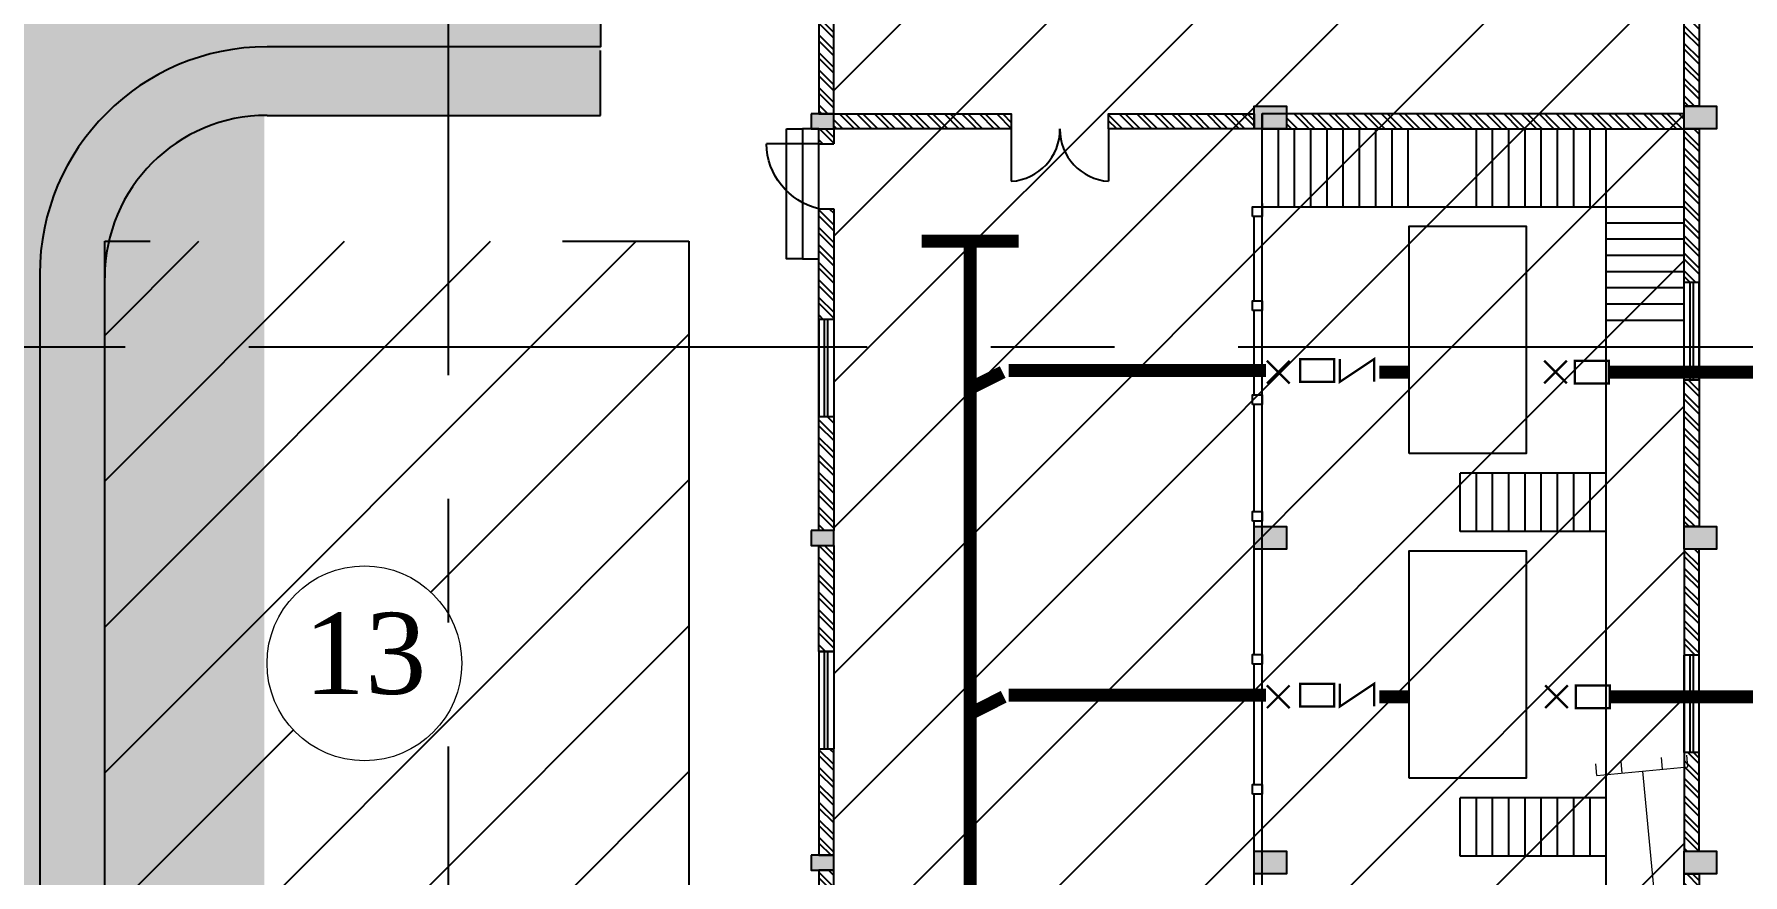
# Model space of a CAD drawing. Header units: metres. Extents: x 407434 to 407851, y 1441715 to 1442241.
# Drawn here: x 407624.12 to 407650.44, y 1441816.87 to 1441829.81 of the extents above; entities that cross this region are included whole.
import ezdxf

# ---------------------------------------------------------------- set-up
doc = ezdxf.new("R2010")
doc.units = ezdxf.units.M
for name, pattern in [('BORDER', [44.449999999999996, 12.7, -6.35, 12.7, -6.35, 0, -6.35]), ('CENTER', [50.800000000000004, 31.75, -6.35, 6.35, -6.35]), ('HIDDEN', [9.524999999999999, 6.35, -3.175])]:
    doc.linetypes.add(name, pattern=pattern)
for name, color, linetype in [('3MM', 3, 'Continuous'), ('BRICK WALL', 1, 'Continuous'), ('DIM', 8, 'Continuous'), ('DIM LAYER', 8, 'Continuous'), ('FENCE', 251, 'BORDER'), ('GD NAME', 6, 'CENTER'), ('grid', 8, 'CENTER'), ('HANDRAIL', 6, 'Continuous'), ('HATCH', 253, 'Continuous'), ('PIPE', 3, 'Continuous'), ('PROPOSED_ROAD', 11, 'Continuous'), ('RCC WALL', 7, 'Continuous'), ('TXT-2', 7, 'Continuous'), ('y_cor', 252, 'Continuous')]:
    doc.layers.add(name, color=color, linetype=linetype)
for name, color, linetype, lineweight in [('Elec', 1, 'ELEC', 18), ('Electric-Pole', 1, 'ELEC', 18), ('WALL', 7, 'Continuous', 20)]:
    doc.layers.add(name, color=color, linetype=linetype, lineweight=lineweight)
doc.styles.add('Bno', font='romantic.ttf', dxfattribs={"height": 2.5})
doc.styles.get("Standard").update_dxf_attribs({"font": 'simplex.shx'})
doc.linetypes.add('ELEC', pattern='A,6.349999999999998,-2.54,["E",Standard,S=3.799999999999998,R=0,X=0,Y=-1.9],-5.08,25.4', length=39.37)
doc.linetypes.add('FENCELINE2', pattern='A,0.25,-0.1,[132,ltypeshp.shx,S=0.1,R=0,X=-0.1,Y=0],-0.1,1', length=1.45)
pattern_1 = [(315, (-2.390022093488369, 0), (0.1347038418160373, 0.1347038418160373), []), (315, (-2.390022093488369, -0.0898025999777019), (0.1347038418160373, 0.1347038418160373), [])]
pattern_2 = [(0, (0, 0), (0.3175, 0.3175), [0.15875, -0.4762500000000001]), (90, (0.079375, -0.079375), (-0.3175, 0.3175), [0.15875, -0.4762500000000001])]

# ---------------------------------------------------------------- blocks, each defined once
blk = doc.blocks.new('PEP')
at = {"layer": 'Electric-Pole'}
for p, q in [((-0.7042795380693861, 2.817178851692004), (-0.7043480727006683, 2.998883813619613)), ((-0.3119818964623846, 2.817178850760683), (-0.3120504310936667, 2.998883812688291)), ((0.3119818971608765, 2.817178851226343), (0.3119133625295944, 2.998883814085273)), ((0.7042795385350475, 2.817178850295022), (0.7042110039037655, 2.998883812222629))]:
    blk.add_line(p, q, dxfattribs=at)
at = {"layer": 'Electric-Pole', "linetype": 'Continuous'}
for p, q in [((-0.7042795380693861, 2.817178851692004), (0.7042795385350475, 2.817178850295022)), ((0, 2.817178850993514), (0, 0))]:
    blk.add_line(p, q, dxfattribs=at)
blk = doc.blocks.new('C3-COLUMN 450X600 CONTINUOUS')
at = {"layer": 'HATCH'}
h = blk.add_hatch(color=256, dxfattribs=at)
h.dxf.hatch_style = 1
h.paths.add_polyline_path([(-175, -250), (175, -250), (175, 250), (-175, 250)])
at = {"layer": 'RCC WALL', "color": 2}
blk.add_lwpolyline([(-175, -250), (175, -250), (175, 250), (-175, 250)], close=True, dxfattribs=at)
blk = doc.blocks.new('A$C51046EFC')
at = {"color": 4}
for p, q in [((-750, -1.373700797557831e-08), (-750, -806.1674950306187)), ((750, -1.373700797557831e-08), (750, -806.1674950306187))]:
    blk.add_line(p, q, dxfattribs=at)
for centre, radius, start, end in [((-799.7905837188009, -7.889275209279731), 799.8294933722957, 273.5690557759474, 0.5651573325352497), ((799.7905837185681, -7.889275209279731), 799.8294933722824, 179.4348426674647, 266.4309442240526)]:
    blk.add_arc(centre, radius, start, end)
blk = doc.blocks.new('COLUMN 230x350')
at = {"layer": 'HATCH'}
h = blk.add_hatch(color=256, dxfattribs=at)
h.dxf.hatch_style = 1
h.paths.add_polyline_path([(-115.0000000143191, -174.9999999961001), (114.9999999856809, -174.9999999961001), (114.9999999856809, 175.0000000038999), (-115.0000000143191, 175.0000000038999)])
at = {"layer": 'RCC WALL', "color": 2}
blk.add_lwpolyline([(114.9999999856809, -174.9999999961001), (-115.0000000143191, -174.9999999961001), (-115.0000000143191, 175.0000000038999), (114.9999999856809, 175.0000000038999)], close=True, dxfattribs=at)
blk = doc.blocks.new('A$C1A934475')
at = {"const_width": 0.1}
for points in [[(0.5, 0.5), (-0.5, -0.5)], [(-0.5, 0.5), (0.5, -0.5)]]:
    blk.add_lwpolyline(points, dxfattribs=at)
blk = doc.blocks.new('A$C0ED2451D')
at = {"color": 4}
blk.add_line((0, 0), (0, 806.1674950168817), dxfattribs=at)
blk.add_arc((-20.4131896039471, -242.4560352496628), 1048.82219967917, 13.36595349806649, 88.88478383463223)
blk = doc.blocks.new('A$C7A43648C')
at = {"layer": 'HATCH'}
h = blk.add_hatch(dxfattribs=at)
h.set_pattern_fill('ANSI31', color=6, scale=0.5)
h.set_pattern_definition([(45, (-2.340022093500011, -65.92499999981374), (-1.122532015133644, 1.122532015133644), [])])
edge = h.paths.add_edge_path(flags=16)
edge.add_arc((-58.99341589421965, -26.06656024884433), 1.5, 0, 360)
edge = h.paths.add_edge_path(flags=16)
edge.add_arc((-65.71947653690586, -19.94832393527031), 0.03396722703473642, 0, 360)
edge = h.paths.add_edge_path(flags=16)
edge.add_arc((-65.01730667386437, -6.131292632082477), 1.500000000058208, 0, 360)
edge = h.paths.add_edge_path(flags=16)
edge.add_arc((-61.46403535967693, 13.35652499971911), 1.500000000058208, 0, 360)
edge = h.paths.add_edge_path(flags=16)
edge.add_arc((-59.23266915272688, -6.796627704752609), 1.500000000058208, 0, 360)
edge = h.paths.add_edge_path()
edge.add_arc((-64.7397927531274, -26.01802194374613), 1.500000000021629, 0, 360)
h.paths.add_polyline_path([(-68.20526700420305, -29.0979743716307), (-55.10526700428454, -29.0979743716307), (-55.10526700428454, 16.36201568879187), (-68.20526700420305, 16.36201568879187)])
h = blk.add_hatch(dxfattribs=at)
h.set_pattern_fill('ANSI32', color=252, scale=0.02, angle=-90.00000000000001, style=0)
h.set_pattern_definition(pattern_1)
h.paths.add_polyline_path([(-54.87526700441958, -26.78797437157482), (-55.10526700428454, -26.78797437157482), (-55.10526700428454, -28.97797437151894), (-54.87526700441958, -28.97797437151894)])
h.paths.add_polyline_path([(-54.87526700441958, -14.41745270672254), (-55.10526700440096, -14.41745270672254), (-55.10526700440096, -15.99245270667598), (-54.87526700441958, -15.99245270667598)])
h.paths.add_polyline_path([(-55.10526700440096, -12.91745270672254), (-54.87526700441958, -12.91745270672254), (-54.87526700441958, -11.34245270676911), (-55.10526700440096, -11.34245270676911)])
h.paths.add_polyline_path([(-54.87526700441958, -9.417452706722543), (-55.10526700440096, -9.417452706722543), (-55.10526700440096, -10.99245270667598), (-54.87526700441958, -10.99245270667598)])
h.paths.add_polyline_path([(-55.10526700440096, -7.917452706722543), (-54.87526700441958, -7.917452706722543), (-54.87526700441958, -6.342452706769109), (-55.10526700440096, -6.342452706769109)])
h.paths.add_polyline_path([(-54.87526700441958, -4.417452706722543), (-55.10526700440096, -4.417452706722543), (-55.10526700440096, -5.992452706675977), (-54.87526700441958, -5.992452706675977)])
h.paths.add_polyline_path([(-55.10526700440096, -2.917452706722543), (-54.87526700441958, -2.917452706722543), (-54.87526700441958, -1.342452706769109), (-55.10526700440096, -1.342452706769109)])
h.paths.add_polyline_path([(-55.10526700440096, -0.9924527066759765), (-54.87526700441958, -0.9924527066759765), (-54.87526700441958, 0.5278130955994129), (-55.10526700440096, 0.5278130955994129)])
h.paths.add_polyline_path([(-54.87526700441958, 3.657547293230891), (-55.10526700440096, 3.657547293230891), (-55.10526700440096, 2.027813095599413), (-54.87526700441958, 2.027813095599413)])
h.paths.add_polyline_path([(-54.87526700441958, 6.265047293389216), (-55.10526700440096, 6.265047293389216), (-55.10526700440096, 4.007547293324023), (-54.87526700441958, 4.007547293324023)])
h.paths.add_polyline_path([(-55.10526700440096, 7.765047293389216), (-54.87526700441958, 7.765047293389216), (-54.87526700441958, 10.1320156888105), (-55.10526700440096, 10.1320156888105)])
h.paths.add_polyline_path([(-54.87526700424496, 12.35240802937187), (-55.10526700428454, 12.35240802937187), (-55.10526700428454, 10.4820156886708), (-54.87526700424496, 10.4820156886708)])
h.paths.add_polyline_path([(-55.10526700428454, 13.85451568872668), (-54.87526700424496, 13.85451568872668), (-54.87526700424496, 15.1320156888105), (-55.10526700428454, 15.1320156888105)])
h.paths.add_polyline_path([(-55.10526700428454, -18.98494031070732), (-54.87526700436138, -18.98494031070732), (-54.87526700436138, -16.34245270676911), (-55.10526700428454, -16.34245270676911)])
h.paths.add_polyline_path([(-54.87526700436138, -20.48494031070732), (-55.10526700428454, -20.48494031070732), (-55.10526700428454, -25.28797437157482), (-54.87526700441958, -25.28797437157482)])
h = blk.add_hatch(dxfattribs=at)
h.set_pattern_fill('ANSI32', color=252, scale=0.02, angle=-90.00000000000001, style=0)
h.set_pattern_definition(pattern_1)
h.paths.add_polyline_path([(-68.20526700426126, 5.70335021847859), (-68.43526700424263, 5.70335021847859), (-68.43526700424263, 3.947547293268144), (-68.20526700426126, 3.947547293268144)])
h.paths.add_polyline_path([(-68.20526700426126, 8.902015688829124), (-68.43526700424263, 8.902015688829124), (-68.43526700424263, 7.20335021847859), (-68.20526700426126, 7.20335021847859)])
h.paths.add_polyline_path([(-68.20526700431947, 12.34991264436394), (-68.43526700418442, 12.34991264436394), (-68.43526700418442, 11.84069953556173), (-68.43526700418442, 10.36201568879187), (-68.20526700420305, 10.36201568879187)])
h.paths.add_polyline_path([(-65.4702670041006, 10.36201568879187), (-68.20526700420305, 10.36201568879187), (-68.20526700420305, 10.1320156888105), (-65.4702670041006, 10.1320156888105)])
h.paths.add_polyline_path([(-68.20526700420305, 10.1320156888105), (-68.43526700424263, 10.1320156888105), (-68.43526700424263, 9.902015688829124), (-68.20526700420305, 9.902015688829124)])
h.paths.add_polyline_path([(-61.73026700410992, 10.36201568879187), (-63.97026700410061, 10.36201568879187), (-63.97026700410061, 10.1320156888105), (-61.73026700410992, 10.1320156888105)])
h.paths.add_polyline_path([(-55.10526700428454, 10.36201568879187), (-61.23026700410992, 10.36201568879187), (-61.23026700410992, 10.1320156888105), (-55.10526700428454, 10.1320156888105)])
h = blk.add_hatch(dxfattribs=at)
h.set_pattern_fill('ANSI31', color=6, scale=0.5)
h.set_pattern_definition([(45, (0, 0), (-1.122532015133644, 1.122532015133644), [])])
edge = h.paths.add_edge_path(flags=16)
edge.add_arc((-75.43526700441726, 1.902015688829124), 1.50000000002164, 0, 360)
h.paths.add_polyline_path([(-79.43526700441726, -3.597984311170876), (-79.43526700441726, 8.402015688829124), (-70.43526700441726, 8.402015688829124), (-70.43526700441726, -3.597984311170876)])
h = blk.add_hatch(dxfattribs=at)
h.set_pattern_fill('ANSI32', color=252, scale=0.02, angle=-90.00000000000001, style=0)
h.set_pattern_definition([(315, (-2.890022093604784, 0), (0.1347038418160373, 0.1347038418160373), []), (315, (-2.890022093604784, -0.0898025999777019), (0.1347038418160373, 0.1347038418160373), [])])
h.paths.add_polyline_path([(-68.20526700420305, -11.282453188207), (-68.43526700418442, -11.282453188207), (-68.43526700371876, -12.16745318844914), (-68.20526700373739, -12.16745318844914)])
h.paths.add_polyline_path([(-68.20526700420305, -9.417452706722543), (-68.43526700424263, -9.417452706722543), (-68.43526700424263, -9.667452706722543), (-68.43526700418442, -11.05245270673186), (-68.20526700420305, -11.05245270673186)])
h.paths.add_polyline_path([(-68.20526700420305, -6.282452706713229), (-68.43526700418442, -6.282452706713229), (-68.43526700418442, -7.917452706722543), (-68.20526700420305, -7.917452706722543)])
h.paths.add_polyline_path([(-68.20526700420305, -4.417452706722543), (-68.43526700418442, -4.417452706722543), (-68.43526700418442, -6.052452706731856), (-68.20526700420305, -6.052452706731856)])
h.paths.add_polyline_path([(-68.20526700420305, -1.282452706713229), (-68.43526700418442, -1.282452706713229), (-68.43526700418442, -2.917452706722543), (-68.20526700420305, -2.917452706722543)])
h.paths.add_polyline_path([(-68.43526700418442, -1.053955509793013), (-68.20526700420305, -1.053955509793013), (-68.20526700420305, 0.5810444902162999), (-68.43526700418442, 0.5810444902162999)])
h.paths.add_polyline_path([(-68.20526700420305, 3.717546811793), (-68.43526700418442, 3.717546811793), (-68.43526700418442, 2.082546811783686), (-68.20526700420305, 2.082546811783686)])
at = {"layer": '3MM', "color": 5}
for p, q in [((-54.87526700424496, 7.765047293389216, 30.02983894109942), (-55.10526700428454, 7.765047293389216, 30.02983894109942)), ((-55.01526700425893, 7.765047293389216, 30.02983894109942), (-55.01526700425893, 6.265047293389216, 30.02983894109942)), ((-54.96526700427057, 7.765047293389216, 30.02983894109942), (-54.96526700427057, 6.265047293389216, 30.02983894109942)), ((-68.43526700424263, 7.20335021847859, 30.02983894109942), (-68.20526700420305, 7.20335021847859, 30.02983894109942)), ((-68.34526700421702, 5.70335021847859, 30.02983894109942), (-68.34526700421702, 7.20335021847859, 30.02983894109942)), ((-68.29526700422866, 5.70335021847859, 30.02983894109942), (-68.29526700422866, 7.20335021847859, 30.02983894109942)), ((-54.87526700424496, 6.265047293389216, 30.02983894109942), (-55.10526700428454, 6.265047293389216, 30.02983894109942)), ((-68.43526700424263, 5.70335021847859, 30.02983894109942), (-68.20526700420305, 5.70335021847859, 30.02983894109942)), ((-68.43526700424263, 2.082546811783686, 30.02983894109942), (-68.20526700420305, 2.082546811783686, 30.02983894109942)), ((-68.34526700421702, 0.5825468117836863, 30.02983894109942), (-68.34526700421702, 2.082546811783686, 30.02983894109942)), ((-68.29526700422866, 0.5825468117836863, 30.02983894109942), (-68.29526700422866, 2.082546811783686, 30.02983894109942)), ((-54.87526700424496, 2.027813095599413, 30.02983894109942), (-55.10526700428454, 2.027813095599413, 30.02983894109942)), ((-55.01526700425893, 2.027813095599413, 30.02983894109942), (-55.01526700425893, 0.5278130955994129, 30.02983894109942)), ((-54.96526700427057, 2.027813095599413, 30.02983894109942), (-54.96526700427057, 0.5278130955994129, 30.02983894109942)), ((-68.43526700424263, 0.5825468117836863, 30.02983894109942), (-68.20526700420305, 0.5825468117836863, 30.02983894109942)), ((-54.87526700424496, 0.5278130955994129, 30.02983894109942), (-55.10526700428454, 0.5278130955994129, 30.02983894109942))]:
    blk.add_line(p, q, dxfattribs=at)
at = {"layer": '3MM', "color": 5, "elevation": 30.02983894102666}
for points in [[(-55.10526700428454, 6.265047293389216), (-55.10526700428454, 7.765047293389216)], [(-54.87526700424496, 6.265047293389216), (-54.87526700424496, 7.765047293389216)], [(-68.43526700424263, 7.20335021847859), (-68.43526700424263, 5.70335021847859)], [(-68.20526700420305, 7.20335021847859), (-68.20526700420305, 5.70335021847859)], [(-68.43526700424263, 2.082546811783686), (-68.43526700424263, 0.5825468117836863)], [(-68.20526700420305, 2.082546811783686), (-68.20526700420305, 0.5825468117836863)], [(-55.10526700428454, 0.5278130955994129), (-55.10526700428454, 2.027813095599413)], [(-54.87526700424496, 0.5278130955994129), (-54.87526700424496, 2.027813095599413)]]:
    blk.add_lwpolyline(points, dxfattribs=at)
at = {"layer": 'BRICK WALL', "elevation": 30.02983894102666}
for points in [[(-54.87526700424496, 15.1320156888105), (-54.87526700424496, 10.4820156886708), (-55.10526700428454, 10.4820156886708), (-55.10526700428454, 15.1320156888105), (-54.87526700436138, 15.1320156888105)], [(-68.20526700420305, 10.36201568879187), (-68.20526700431947, 12.34991264436394), (-68.43526700430084, 12.34991264436394), (-68.43526700418442, 10.36201568879187), (-68.20526700420305, 10.36201568879187)], [(-68.20526700420305, 10.36201568879187), (-65.4702670041006, 10.36201568879187), (-65.4702670041006, 10.1320156888105), (-68.20526700420305, 10.1320156888105), (-68.20526700420305, 10.36201568879187)], [(-61.60526700410992, 10.1320156888105), (-55.10526700428454, 10.1320156888105), (-55.10526700428454, 10.36201568879187), (-61.60526700410992, 10.36201568879187), (-61.60526700410992, 10.1320156888105)], [(-61.60526700410992, 10.1320156888105), (-61.60526700410992, 10.36201568879187)], [(-68.43526700424263, 9.902015688829124), (-68.43526700424263, 10.1320156888105), (-68.20526700420305, 10.1320156888105), (-68.20526700420305, 9.902015688829124)], [(-68.43526700430084, 9.902015688829124), (-68.20526700420305, 9.902015688829124)], [(-68.43526700424263, 3.947547293268144), (-68.43526700424263, 8.902015688829124)], [(-68.43526700424263, 8.902015688829124), (-68.20526700420305, 8.902015688829124)], [(-68.20526700420305, 8.902015688829124), (-68.20526700426126, 3.947547293268144), (-68.43526700424263, 3.947547293268144)], [(-68.20526700420305, 2.082546811783686), (-68.43526700418442, 2.082546811783686), (-68.43526700418442, 3.717546811793), (-68.20526700420305, 3.717546811793), (-68.20526700420305, 2.082546811783686)], [(-68.20526700420305, 0.5810444902162999), (-68.43526700418442, 0.5810444902162999), (-68.43526700418442, -1.053955509793013), (-68.20526700420305, -1.053955509793013), (-68.20526700420305, 0.5810444902162999)], [(-68.20526700420305, -1.282452706713229), (-68.43526700418442, -1.282452706713229), (-68.43526700418442, -6.052452706731856), (-68.20526700420305, -6.052452706731856), (-68.20526700420305, -1.282452706713229)]]:
    blk.add_lwpolyline(points, dxfattribs=at)
for points in [[(-61.73026700410992, 10.36201568879187), (-61.73026700410992, 10.1320156888105), (-63.97026700410061, 10.1320156888105), (-63.97026700410061, 10.36201568879187)], [(-54.87526700441958, 4.007547293324023), (-55.10526700440096, 4.007547293324023), (-55.10526700440096, 10.1320156888105), (-54.87526700441958, 10.1320156888105)], [(-54.87526700441958, 3.657547293230891), (-55.10526700440096, 3.657547293230891), (-55.10526700440096, -0.9924527066759765), (-54.87526700441958, -0.9924527066759765)], [(-54.87526700441958, -5.992452706675977), (-55.10526700440096, -5.992452706675977), (-55.10526700440096, -1.342452706769109), (-54.87526700441958, -1.342452706769109)]]:
    blk.add_lwpolyline(points, close=True, dxfattribs=at)
at = {"layer": 'DIM', "color": 4, "elevation": 30.02983894102666}
for points in [[(-61.7552670041332, 8.782015688717365), (-61.7552670041332, 8.932015688857064), (-61.60526700410992, 8.932015688857064), (-61.60526700410992, 8.782015688717365)], [(-61.7552670041332, 7.334781490964815), (-61.7552670041332, 7.484781491104513), (-61.60526700410992, 7.484781491104513), (-61.60526700410992, 7.334781490964815)], [(-61.7552670041332, 5.887547293212265), (-61.7552670041332, 6.037547293351963), (-61.60526700410992, 6.037547293351963), (-61.60526700410992, 5.887547293212265)], [(-61.7552670041332, 4.090323992539197), (-61.7552670041332, 4.240323992446065), (-61.60526700410992, 4.240323992446065), (-61.60526700410992, 4.090323992539197)], [(-61.7552670041332, 1.887547293212265), (-61.7552670041332, 2.037547293351963), (-61.60526700410992, 2.037547293351963), (-61.60526700410992, 1.887547293212265)], [(-61.7552670041332, -0.1124527067877352), (-61.7552670041332, 0.03754729335196316), (-61.60526700410992, 0.03754729335196316), (-61.60526700410992, -0.1124527067877352)]]:
    blk.add_lwpolyline(points, close=True, dxfattribs=at)
at = {"layer": 'DIM LAYER'}
for p, q in [((-61.60526700410992, -22.80797437182628, 30.02983894109942), (-61.60526700410992, 10.1320156888105, 30.02983894109942)), ((-61.35526700410992, 8.932015688857064, 30.02983894109942), (-61.35526700410992, 10.1320156888105, 30.02983894109942)), ((-61.10526700410992, 8.932015688857064, 30.02983894109942), (-61.10526700410992, 10.1320156888105, 30.02983894109942)), ((-60.85526700410992, 8.932015688857064, 30.02983894109942), (-60.85526700410992, 10.1320156888105, 30.02983894109942)), ((-60.60526700410992, 8.932015688857064, 30.02983894109942), (-60.60526700410992, 10.1320156888105, 30.02983894109942)), ((-60.35526700410992, 8.932015688857064, 30.02983894109942), (-60.35526700410992, 10.1320156888105, 30.02983894109942)), ((-60.10526700410992, 8.932015688857064, 30.02983894109942), (-60.10526700410992, 10.1320156888105, 30.02983894109942)), ((-59.85526700410992, 8.932015688857064, 30.02983894109942), (-59.85526700410992, 10.1320156888105, 30.02983894109942)), ((-59.60526700410992, 8.932015688857064, 30.02983894109942), (-59.60526700410992, 10.1320156888105, 30.02983894109942)), ((-59.35526700410992, 8.932015688857064, 30.02983894109942), (-59.35526700410992, 10.1320156888105, 30.02983894109942)), ((-58.30526700429618, 8.932015688857064, 30.02983894109942), (-58.30526700429618, 10.1320156888105, 30.02983894109942)), ((-58.05526700429618, 8.932015688857064, 30.02983894109942), (-58.05526700429618, 10.1320156888105, 30.02983894109942)), ((-57.80526700429618, 8.932015688857064, 30.02983894109942), (-57.80526700429618, 10.1320156888105, 30.02983894109942)), ((-57.55526700429618, 8.932015688857064, 30.02983894109942), (-57.55526700429618, 10.1320156888105, 30.02983894109942)), ((-57.30526700429618, 8.932015688857064, 30.02983894109942), (-57.30526700429618, 10.1320156888105, 30.02983894109942)), ((-57.05526700429618, 8.932015688857064, 30.02983894109942), (-57.05526700429618, 10.1320156888105, 30.02983894109942)), ((-56.80526700429618, 8.932015688857064, 30.02983894109942), (-56.80526700429618, 10.1320156888105, 30.02983894109942)), ((-56.55526700429618, 8.932015688857064, 30.02983894109942), (-56.55526700429618, 10.1320156888105, 30.02983894109942)), ((-56.30526700429618, 8.932015688857064, 30.02983894109942), (-56.30526700429618, 10.1320156888105, 30.02983894109942)), ((-56.30526700429618, -21.66797437169589, 30.02983894109942), (-56.30526700429618, 8.932015688857064, 30.02983894109942))]:
    blk.add_line(p, q, dxfattribs=at)
at = {"layer": 'DIM LAYER', "elevation": 30.02983894102666}
for points in [[(-61.73026700410992, 7.484781491104513), (-61.73026700410992, 8.782015688717365)], [(-61.60526700410992, 8.932015688857064), (-55.10526700410992, 8.932015688857064)], [(-55.10526700440096, 8.682015688857064), (-56.30526700429618, 8.682015688857064)], [(-55.10526700440096, 8.432015688857064), (-56.30526700429618, 8.432015688857064)], [(-55.10526700440096, 8.182015688857064), (-56.30526700429618, 8.182015688857064)], [(-55.10526700440096, 7.932015688857064), (-56.30526700429618, 7.932015688857064)], [(-55.10526700440096, 7.682015688857064), (-56.30526700429618, 7.682015688857064)], [(-55.10526700440096, 7.432015688857064), (-56.30526700429618, 7.432015688857064)], [(-61.73026700410992, 6.037547293351963), (-61.73026700410992, 7.334781490964815)], [(-55.10526700440096, 7.182015688857064), (-56.30526700429618, 7.182015688857064)], [(-61.73026700410992, 4.240323992446065), (-61.73026700410992, 5.887547293212265)], [(-58.55526700429618, 3.932025619316846), (-58.55526700429618, 4.832025619223714)], [(-58.30526700429618, 3.932025619316846), (-58.30526700429618, 4.832025619223714)], [(-58.05526700429618, 3.932025619316846), (-58.05526700429618, 4.832025619223714)], [(-57.80526700429618, 3.932025619316846), (-57.80526700429618, 4.832025619223714)], [(-57.55526700429618, 3.932025619316846), (-57.55526700429618, 4.832025619223714)], [(-57.30526700429618, 3.932025619316846), (-57.30526700429618, 4.832025619223714)], [(-57.05526700429618, 3.932025619316846), (-57.05526700429618, 4.832025619223714)], [(-56.80526700429618, 3.932025619316846), (-56.80526700429618, 4.832025619223714)], [(-56.55526700429618, 3.932025619316846), (-56.55526700429618, 4.832025619223714)], [(-61.73026700410992, 2.037547293351963), (-61.73026700410992, 4.090323992539197)], [(-56.30526700429618, 3.932025619316846), (-58.55526700429618, 3.932025619316846)], [(-61.73026700410992, 0.03754729335196316), (-61.73026700410992, 1.887547293212265)], [(-61.73026700410992, -1.962452706648037), (-61.73026700410992, -0.1124527067877352)], [(-56.30526700429618, -0.1679743747226894), (-58.55526700429618, -0.1679743747226894)], [(-58.55526700429618, -1.067974374629557), (-58.55526700429618, -0.1679743747226894)], [(-58.30526700429618, -1.067974374629557), (-58.30526700429618, -0.1679743747226894)], [(-58.05526700429618, -1.067974374629557), (-58.05526700429618, -0.1679743747226894)], [(-57.80526700429618, -1.067974374629557), (-57.80526700429618, -0.1679743747226894)], [(-57.55526700429618, -1.067974374629557), (-57.55526700429618, -0.1679743747226894)], [(-57.30526700429618, -1.067974374629557), (-57.30526700429618, -0.1679743747226894)], [(-57.05526700429618, -1.067974374629557), (-57.05526700429618, -0.1679743747226894)], [(-56.80526700429618, -1.067974374629557), (-56.80526700429618, -0.1679743747226894)], [(-56.55526700429618, -1.067974374629557), (-56.55526700429618, -0.1679743747226894)], [(-56.30526700429618, -1.067974374629557), (-58.55526700429618, -1.067974374629557)]]:
    blk.add_lwpolyline(points, dxfattribs=at)
for points in [[(-59.33860264008399, 5.132015688810498), (-59.33860264008399, 8.632015688810498), (-57.53860264003742, 8.632015688810498), (-57.53860264003742, 5.132015688810498)], [(-59.33860264008399, 0.1320256162434816), (-59.33860264008399, 3.632025616243482), (-57.53860264003742, 3.632025616243482), (-57.53860264003742, 0.1320256162434816)]]:
    blk.add_lwpolyline(points, close=True, dxfattribs=at)
at = {"layer": 'FENCE', "elevation": 30.02983894102666, "flags": 128}
blk.add_lwpolyline([(-79.43526700441726, -3.597984311170876), (-79.43526700441726, 8.402015688829124), (-70.43526700441726, 8.402015688829124), (-70.43526700441726, -3.597984311170876)], close=True, dxfattribs=at)
at = {"layer": 'HANDRAIL', "linetype": 'FENCELINE2', "ltscale": 15, "elevation": 30.02983894102666}
blk.add_lwpolyline([(-61.60526700410992, 8.9820156886708), (-61.60526700410992, 8.932015688857064)], dxfattribs=at)
at = {"layer": 'HATCH', "color": 252, "elevation": 30.02983894102666}
for points in [[(-68.93526700424263, 10.1320156888105), (-68.68526700424263, 10.1320156888105), (-68.68526700424263, 8.132015688810498), (-68.93526700424263, 8.132015688810498)], [(-68.43526700424263, 10.1320156888105), (-68.68526700424263, 10.1320156888105), (-68.68526700424263, 8.132015688810498), (-68.43526700424263, 8.132015688810498)]]:
    blk.add_lwpolyline(points, close=True, dxfattribs=at)
at = {"layer": 'PIPE', "color": 8, "linetype": 'HIDDEN', "ltscale": 0.25, "const_width": 0.2, "flags": 128}
for points, elevation in [([(-65.3538634845172, 8.405274425866082), (-66.85127168096369, 8.405274425866082)], 26.26520489137163), ([(-66.10256758274045, 8.405274425866082), (-66.10256758274045, -32.03720103949308)], 26.26520489137163), ([(-65.60256758274045, 6.386990896891803), (-66.10256758274045, 6.136990896891803)], 26.26520489137163), ([(-61.54731590801384, 6.410333276726305), (-65.50995387358125, 6.410333276726305)], 60.05967788212609), ([(-59.33860264008399, 6.386990896891803), (-59.80260178109165, 6.386990896891803)], 30.02983894102666), ([(-56.26524491060991, 6.386990896891803), (-47.03524491091957, 6.386990896891803)], 30.02983894102666), ([(-65.5873525881907, 1.386990896891803), (-66.10256758279866, 1.125522644259036)], 26.26520489137163), ([(-61.54731590801384, 1.41034320415929), (-65.50995387358125, 1.41034320415929)], 60.05967788212609), ([(-59.33860264008399, 1.387000824324787), (-59.80260178109165, 1.387000824324787)], 30.02983894102666), ([(-56.25002991606016, 1.386990896891803), (-47.02002991636982, 1.386990896891803)], 30.02983894102666)]:
    blk.add_lwpolyline(points, dxfattribs=dict(at, elevation=elevation))
at = {"layer": 'RCC WALL', "elevation": 30.02983894102666}
blk.add_lwpolyline([(-56.30526700429618, 4.832025619223714), (-58.55526700429618, 4.832025619223714)], dxfattribs=at)
at = {"layer": 'WALL'}
blk.add_circle((-75.43526700441726, 1.902015688829124, 30.02983894102666), 1.50000000002164, dxfattribs=at)
at = {"layer": 'y_cor', "const_width": 0.035, "elevation": 30.02983894102666, "flags": 128}
for points in [[(-61.01970800175332, 6.236990896752104), (-60.49470800173003, 6.236990896752104), (-60.49470800173003, 6.586990896845236), (-61.01970800175332, 6.586990896845236)], [(-56.79024491063319, 6.211990896845236), (-56.26524491060991, 6.211990896845236), (-56.26524491060991, 6.561990896938369), (-56.79024491063319, 6.561990896938369)], [(-61.01970800175332, 1.237000824185088), (-60.49470800173003, 1.237000824185088), (-60.49470800173003, 1.587000824278221), (-61.01970800175332, 1.587000824278221)], [(-56.77502991608344, 1.211990896845236), (-56.25002991606016, 1.211990896845236), (-56.25002991606016, 1.561990896938369), (-56.77502991608344, 1.561990896938369)]]:
    blk.add_lwpolyline(points, close=True, dxfattribs=at)
for points in [[(-59.88205495767761, 6.236990896752104), (-59.88205495767761, 6.586990896845236), (-60.40705495770089, 6.236990896752104), (-60.40705495770089, 6.586990896845236)], [(-59.88205495767761, 1.237000824185088), (-59.88205495767761, 1.587000824278221), (-60.40705495770089, 1.237000824185088), (-60.40705495770089, 1.587000824278221)]]:
    blk.add_lwpolyline(points, dxfattribs=at)
at = {"xscale": 0.001, "yscale": 0.001, "zscale": 0.001}
blk.add_blockref('A$C51046EFC', (-64.7202670041006, 10.1320156888105, 30.02983894109942), dxfattribs=at)
at = {"xscale": -0.001000000000000011, "yscale": 0.001000000000000011, "zscale": 0.001, "rotation": 90}
blk.add_blockref('A$C0ED2451D', (-68.43526700430084, 9.902015688829124, 30.02983894102666), dxfattribs=at)
at = {"layer": 'DIM', "xscale": -0.001, "yscale": 0.001, "zscale": 0.001, "rotation": 270}
for p in [(-61.48026700410992, 10.30701568885706, 30.02983894102666), (-54.85526700428454, 10.30701568885706, 30.02983894109942), (-61.48026700410992, 3.832547293277457, 30.02983894102666), (-54.85526700451737, 3.832547293277457, 30.02983894109942), (-61.47973154153442, -1.167452706722543, 30.02983894102666), (-54.85526700451737, -1.167452706722543, 30.02983894109942)]:
    blk.add_blockref('C3-COLUMN 450X600 CONTINUOUS', p, dxfattribs=at)
at = {"layer": 'GD NAME', "xscale": -0.001, "yscale": 0.001, "zscale": 0.001, "rotation": 270}
for p in [(-68.38026700424962, 10.24701568880118, 30.02983894109942), (-68.38026700424962, 3.832547293277457, 30.02983894109942), (-68.38026700424962, -1.167452706722543, 30.02983894109942)]:
    blk.add_blockref('COLUMN 230x350', p, dxfattribs=at)
at = {"layer": 'y_cor', "xscale": -0.35, "yscale": 0.35, "zscale": 0.35, "rotation": 180}
for p in [(-61.35715680534486, 6.386990896891803, 30.02983894109942), (-57.08643197780475, 6.386990896891803, 30.02983894109942), (-61.35715680534486, 1.387000824324787, 30.02983894109942), (-57.071216983255, 1.386990896891803, 30.02983894109942)]:
    blk.add_blockref('A$C1A934475', p, dxfattribs=at)
at = {"layer": 'TXT-2', "style": 'Bno'}
blk.add_text('13', height=1.250000000018033, dxfattribs=at).set_placement((-76.36861859064084, 1.431429822463542, 30.02983894102666))

msp = doc.modelspace()

# ---------------------------------------------------------------- hatches: boundary and pattern name
at = {"layer": 'HATCH'}
h = msp.add_hatch(dxfattribs=at)
h.set_pattern_fill('CROSS', color=256, scale=0.05)
h.set_pattern_definition(pattern_2)
h.paths.add_polyline_path([(407620.2019341719, 1441777.81747117), (407620.2019341719, 1441844.301389379, -0.4142135623730951), (407627.7019341719, 1441851.801389379), (407675.4887062652, 1441851.801389379), (407675.4887062652, 1441852.801389379), (407627.7019341719, 1441852.801389379, 0.4142135623730951), (407619.2019341719, 1441844.301389379), (407619.2019341719, 1441777.81747117, -0.4142135623700899), (407616.701934172, 1441775.31747117), (407525.9462647068, 1441775.317471169), (407525.9462647068, 1441774.317471169), (407616.701934172, 1441774.31747117, 0.4142135623700902)])
h = msp.add_hatch(color=256, dxfattribs=at)
h.dxf.hatch_style = 1
edge = h.paths.add_edge_path()
edge.add_line((407647.8744223415, 1441777.873254128), (407647.8744223415, 1441782.69970707))
edge.add_line((407647.8744223415, 1441782.69970707), (407643.8744223415, 1441782.69970707))
edge.add_line((407643.8744223415, 1441782.69970707), (407643.8744223415, 1441777.873254128))
edge.add_arc((407640.3744223415, 1441777.873254128), 3.5, -90, 0, ccw=False)
edge.add_line((407640.3744223415, 1441774.373254128), (407627.7019223421, 1441774.373254128))
edge.add_arc((407627.7019223421, 1441777.873254128), 3.5, 180, 270, ccw=False)
edge.add_line((407624.2019223421, 1441777.873254128), (407624.2019223421, 1441799.110228253))
edge.add_arc((407627.7019223421, 1441799.110228253), 3.5, 90, 180, ccw=False)
edge.add_line((407627.7019223421, 1441802.610228253), (407632.8386944356, 1441802.610228253))
edge.add_line((407632.8386944356, 1441802.610228253), (407632.8386944356, 1441806.610228253))
edge.add_line((407632.8386944356, 1441806.610228253), (407627.7019223421, 1441806.610228253))
edge.add_arc((407627.7019223421, 1441810.110228253), 3.5, 180, 270, ccw=False)
edge.add_line((407624.2019223421, 1441810.110228253), (407624.2019223421, 1441826.118380977))
edge.add_arc((407627.7019223421, 1441826.118380977), 3.5, 90, 180, ccw=False)
edge.add_line((407627.7019223421, 1441829.618380977), (407632.8386944356, 1441829.618380977))
edge.add_line((407632.8386944356, 1441829.618380977), (407632.8386944356, 1441833.618380977))
edge.add_line((407632.8386944356, 1441833.618380977), (407627.7019223421, 1441833.618380977))
edge.add_arc((407627.7019223421, 1441837.118380977), 3.5, 180, 270, ccw=False)
edge.add_line((407624.2019223421, 1441837.118380977), (407624.2019223421, 1441844.357172338))
edge.add_arc((407627.7019223421, 1441844.357172338), 3.5, 90, 180, ccw=False)
edge.add_line((407627.7019223421, 1441847.857172338), (407663.6119444354, 1441847.857172338))
edge.add_arc((407663.6119444354, 1441844.357172338), 3.5, 0, 90, ccw=False)
edge.add_line((407667.1119444354, 1441844.357172338), (407667.1119444354, 1441832.627172338))
edge.add_line((407667.1119444354, 1441832.627172338), (407671.1119444354, 1441832.627172338))
edge.add_line((407671.1119444354, 1441832.627172338), (407671.1119444354, 1441844.357172338))
edge.add_arc((407674.6119444355, 1441844.357172338), 3.500000000058208, 75.49289842886168, 180, ccw=False)
edge.add_line((407675.4886944353, 1441847.745580436), (407675.4886944353, 1441851.857172338))
edge.add_line((407675.4886944353, 1441851.857172338), (407627.7019223421, 1441851.857172338))
edge.add_arc((407627.7019223421, 1441844.357172338), 7.5, 90, 180)
edge.add_line((407620.2019223421, 1441844.357172338), (407620.2019223421, 1441777.873254129))
edge.add_arc((407616.7019223421, 1441777.873254129), 3.499999999941792, -90, 0, ccw=False)
edge.add_line((407616.7019223421, 1441774.373254129), (407525.946252877, 1441774.373254128))
edge.add_line((407525.946252877, 1441774.373254128), (407525.6918089061, 1441770.373254129))
edge.add_line((407525.6918089061, 1441770.373254129), (407720.5896168055, 1441770.373254129))
edge.add_line((407720.5896168055, 1441770.373254129), (407720.5896168055, 1441774.37361129))
edge.add_line((407720.5896168055, 1441774.37361129), (407713.4519444354, 1441774.37361129))
edge.add_arc((407713.4519444353, 1441777.873611289), 3.499999999534339, 180, 270.0000000009528, ccw=False)
edge.add_line((407709.9519444358, 1441777.873611289), (407709.9519444358, 1441778.135188756))
edge.add_line((407709.9519444358, 1441778.135188756), (407709.9519444357, 1441843.255530239))
edge.add_line((407709.9519444357, 1441843.255530239), (407705.9519444352, 1441843.255530239))
edge.add_line((407705.9519444352, 1441843.255530239), (407705.9519444353, 1441777.873254128))
edge.add_arc((407702.4519444353, 1441777.873254128), 3.5, -90, 0, ccw=False)
edge.add_line((407702.4519444353, 1441774.373254128), (407651.3744223415, 1441774.373254128))
edge.add_arc((407651.3744223415, 1441777.873254128), 3.5, 180, 270, ccw=False)
h = msp.add_hatch(color=253, dxfattribs=at)
h.dxf.hatch_style = 1
edge = h.paths.add_edge_path()
edge.add_arc((407627.7019341716, 1441844.301389379), 7.5, 90, 180)
edge.add_line((407620.2019341716, 1441844.301389379), (407620.2019341716, 1441777.81747117))
edge.add_arc((407616.7019341717, 1441777.81747117), 3.499999999941792, -89.99999999904719, 0, ccw=False)
edge.add_line((407616.7019341717, 1441774.31747117), (407525.9462647066, 1441774.317471169))
edge.add_line((407525.9462647066, 1441774.317471169), (407525.6918207356, 1441770.31747117))
edge.add_line((407525.6918207356, 1441770.31747117), (407702.4519562653, 1441770.31747117))
edge.add_arc((407702.4519562653, 1441777.81747117), 7.5, 270, 360)
edge.add_line((407709.9519562653, 1441777.81747117), (407709.9519562653, 1441843.19974728))
edge.add_line((407709.9519562653, 1441843.19974728), (407705.9519562648, 1441843.19974728))
edge.add_line((407705.9519562648, 1441843.19974728), (407705.9519562648, 1441777.81747117))
edge.add_arc((407702.4519562648, 1441777.81747117), 3.5, -90, 0, ccw=False)
edge.add_line((407702.4519562648, 1441774.31747117), (407653.2644562648, 1441774.31747117))
edge.add_arc((407653.2644562648, 1441777.31747117), 3, 180, 270, ccw=False)
edge.add_line((407650.2644562648, 1441777.31747117), (407650.2644562648, 1441782.643924111))
edge.add_line((407650.2644562648, 1441782.643924111), (407646.2644562648, 1441782.643924111))
edge.add_line((407646.2644562648, 1441782.643924111), (407646.2644562648, 1441777.31747117))
edge.add_arc((407643.2644562648, 1441777.31747117), 3, -90, 0, ccw=False)
edge.add_line((407643.2644562648, 1441774.31747117), (407627.7019341715, 1441774.31747117))
edge.add_arc((407627.7019341713, 1441777.81747117), 3.5, 259.98556258642793, 270.00000000381146, ccw=False)
edge.add_arc((407627.7019341715, 1441777.817471169), 3.499999999806474, 179.9999999961885, 259.9855625820117, ccw=False)
edge.add_line((407624.2019341716, 1441777.81747117), (407624.2019341716, 1441799.054445294))
edge.add_arc((407627.7019341716, 1441799.054445294), 3.5, 90, 180, ccw=False)
edge.add_line((407627.7019341716, 1441802.554445294), (407632.8387062651, 1441802.554445294))
edge.add_line((407632.8387062651, 1441802.554445294), (407632.8387062651, 1441806.554445294))
edge.add_line((407632.8387062651, 1441806.554445294), (407627.7019341716, 1441806.554445294))
edge.add_arc((407627.7019341716, 1441810.054445294), 3.5, 180, 270, ccw=False)
edge.add_line((407624.2019341716, 1441810.054445294), (407624.2019341716, 1441826.062598018))
edge.add_arc((407627.7019341715, 1441826.062598018), 3.499999999941792, 115.27897233343529, 180, ccw=False)
edge.add_arc((407627.7019341715, 1441826.062598018), 3.499999999999395, 89.99999999714129, 115.27897233257369, ccw=False)
edge.add_line((407627.7019341717, 1441829.562598018), (407632.8387062651, 1441829.562598018))
edge.add_line((407632.8387062651, 1441829.562598018), (407632.8387062651, 1441833.562598018))
edge.add_line((407632.8387062651, 1441833.562598018), (407627.7019341715, 1441833.562598018))
edge.add_arc((407627.7019341715, 1441837.062598018), 3.5, 241.8181722682478, 270, ccw=False)
edge.add_arc((407627.7019341716, 1441837.062598018), 3.500000000016395, 180, 241.81817226740782, ccw=False)
edge.add_line((407624.2019341716, 1441837.062598018), (407624.2019341716, 1441844.301389379))
edge.add_arc((407627.7019341716, 1441844.301389379), 3.5, 90, 180, ccw=False)
edge.add_line((407627.7019341716, 1441847.801389379), (407663.6119562649, 1441847.801389379))
edge.add_arc((407663.6119562649, 1441844.301389379), 3.5, 0, 90, ccw=False)
edge.add_line((407667.1119562649, 1441844.301389379), (407667.1119562649, 1441832.571389379))
edge.add_line((407667.1119562649, 1441832.571389379), (407671.1119562649, 1441832.571389379))
edge.add_line((407671.1119562649, 1441832.571389379), (407671.1119562649, 1441844.301389379))
edge.add_arc((407674.6119562649, 1441844.301389379), 3.5, 90, 180, ccw=False)
edge.add_line((407674.6119562649, 1441847.801389379), (407675.4887062649, 1441847.801389379))
edge.add_line((407675.4887062649, 1441847.801389379), (407675.4887062649, 1441851.801389379))
edge.add_line((407675.4887062649, 1441851.801389379), (407627.6216316062, 1441851.801389379))
h = msp.add_hatch(dxfattribs=at)
h.set_pattern_fill('CROSS', color=256, scale=0.05)
h.set_pattern_definition(pattern_2)
h.paths.add_polyline_path([(407625.2019341719, 1441799.054445294, -0.4142135623730951), (407627.7019341719, 1441801.554445294), (407632.8387062654, 1441801.554445294), (407632.8387062654, 1441802.554445294), (407627.7019341719, 1441802.554445294, 0.4142135623730951), (407624.2019341719, 1441799.054445294), (407624.2019341719, 1441777.81747117, 0.4142135623730951), (407627.7019341719, 1441774.31747117), (407640.3744341713, 1441774.31747117, 0.4142135623730951), (407643.8744341713, 1441777.81747117), (407643.8744341713, 1441782.643924111), (407642.8744341713, 1441782.643924111), (407642.8744341713, 1441777.81747117, -0.4142135623730951), (407640.3744341713, 1441775.31747117), (407627.7019341719, 1441775.31747117, -0.4142135623730951), (407625.2019341719, 1441777.81747117)])
h.paths.add_polyline_path([(407625.2019341719, 1441826.062598018, -0.4142135623730951), (407627.7019341719, 1441828.562598018), (407632.8387062654, 1441828.562598018), (407632.8387062654, 1441829.562598018), (407627.7019341719, 1441829.562598018, 0.4142135623730951), (407624.2019341719, 1441826.062598018), (407624.2019341719, 1441810.054445294, 0.4142135623730951), (407627.7019341719, 1441806.554445294), (407632.8387062654, 1441806.554445294), (407632.8387062654, 1441807.554445294), (407627.7019341719, 1441807.554445294, -0.4142135623730951), (407625.2019341719, 1441810.054445294)])
h.paths.add_polyline_path([(407625.2019341719, 1441844.301389379, -0.4142135623730951), (407627.7019341719, 1441846.801389379), (407663.6119562652, 1441846.801389379, -0.4142135623730951), (407666.1119562652, 1441844.301389379), (407666.1119562652, 1441832.571389379), (407667.1119562652, 1441832.571389379), (407667.1119562652, 1441844.301389379, 0.4142135623730951), (407663.6119562652, 1441847.801389379), (407627.7019341719, 1441847.801389379, 0.4142135623730951), (407624.2019341719, 1441844.301389379), (407624.2019341719, 1441837.062598018, 0.4142135623730951), (407627.7019341719, 1441833.562598018), (407632.8387062654, 1441833.562598018), (407632.8387062654, 1441834.562598018), (407627.7019341719, 1441834.562598018, -0.4142135623730951), (407625.2019341719, 1441837.062598018)])
h.paths.add_polyline_path([(407675.4887062652, 1441847.689797477, 0.4904745516518766), (407671.1119562652, 1441844.301389379), (407671.1119562652, 1441832.571389379), (407672.1119562652, 1441832.571389379), (407672.1119562652, 1441844.301389379, -0.5235105980176201), (407675.4887062651, 1441846.642609027)])
h = msp.add_hatch(color=253, dxfattribs=at)
h.dxf.hatch_style = 1
edge = h.paths.add_edge_path()
edge.add_line((407623.6619562649, 1441844.479747281), (407623.6619562649, 1441802.81747117))
edge.add_arc((407620.1619562648, 1441802.81747117), 3.500000000116415, -78.06784334806008, 0, ccw=False)
edge.add_line((407620.8855929224, 1441799.393095316), (407620.8855929224, 1441795.241847023))
edge.add_arc((407620.1619562648, 1441791.81747117), 3.49999999997615, 0, 78.06784334806008, ccw=False)
edge.add_line((407623.6619562649, 1441791.81747117), (407623.661956265, 1441777.81747117))
edge.add_arc((407620.161956265, 1441777.81747117), 3.5, 269.99999999809427, 359.99999999618854, ccw=False)
edge.add_line((407620.1619562649, 1441774.31747117), (407525.9462647066, 1441774.317471169))
edge.add_line((407525.9462647066, 1441774.317471169), (407525.6918207356, 1441770.31747117))
edge.add_line((407525.6918207356, 1441770.31747117), (407702.4519562653, 1441770.31747117))
edge.add_arc((407702.4519562653, 1441777.81747117), 7.5, 270, 360)
edge.add_line((407709.9519562653, 1441777.81747117), (407709.9519562653, 1441843.19974728))
edge.add_line((407709.9519562653, 1441843.19974728), (407705.9519562648, 1441843.19974728))
edge.add_line((407705.9519562648, 1441843.19974728), (407705.9519562648, 1441777.81747117))
edge.add_arc((407702.4519562648, 1441777.81747117), 3.5, -90, 0, ccw=False)
edge.add_line((407702.4519562648, 1441774.31747117), (407631.1619562649, 1441774.31747117))
edge.add_arc((407631.1619562649, 1441777.81747117), 3.5, 180, 270, ccw=False)
edge.add_line((407627.6619562649, 1441777.81747117), (407627.661956265, 1441844.67974728))
h = msp.add_hatch(color=256, dxfattribs=at)
h.dxf.hatch_style = 1
edge = h.paths.add_edge_path()
edge.add_line((407623.6619562649, 1441844.479747281), (407623.6619562649, 1441802.81747117))
edge.add_arc((407620.1619562648, 1441802.81747117), 3.500000000116415, -78.06784334806008, 0, ccw=False)
edge.add_line((407620.8855929224, 1441799.393095316), (407620.8855929224, 1441795.241847023))
edge.add_arc((407620.1619562648, 1441791.81747117), 3.49999999997615, 0, 78.06784334806008, ccw=False)
edge.add_line((407623.6619562649, 1441791.81747117), (407623.661956265, 1441777.81747117))
edge.add_arc((407620.161956265, 1441777.81747117), 3.5, 269.99999999809427, 359.99999999618854, ccw=False)
edge.add_line((407620.1619562649, 1441774.31747117), (407525.9462647066, 1441774.317471169))
edge.add_line((407525.9462647066, 1441774.317471169), (407525.6918207356, 1441770.31747117))
edge.add_line((407525.6918207356, 1441770.31747117), (407702.4519562653, 1441770.31747117))
edge.add_arc((407702.4519562653, 1441777.81747117), 7.5, 270, 360)
edge.add_line((407709.9519562653, 1441777.81747117), (407709.9519562653, 1441843.19974728))
edge.add_line((407709.9519562653, 1441843.19974728), (407705.9519562648, 1441843.19974728))
edge.add_line((407705.9519562648, 1441843.19974728), (407705.9519562648, 1441777.81747117))
edge.add_arc((407702.4519562648, 1441777.81747117), 3.5, -90, 0, ccw=False)
edge.add_line((407702.4519562648, 1441774.31747117), (407631.1619562649, 1441774.31747117))
edge.add_arc((407631.1619562649, 1441777.81747117), 3.5, 180, 270, ccw=False)
edge.add_line((407627.6619562649, 1441777.81747117), (407627.661956265, 1441844.67974728))
h = msp.add_hatch(color=253, dxfattribs=at)
h.dxf.hatch_style = 1
edge = h.paths.add_edge_path()
edge.add_line((407619.0919873449, 1441774.31747117), (407525.9462647066, 1441774.317471169))
edge.add_line((407525.9462647066, 1441774.317471169), (407525.6918207356, 1441770.31747117))
edge.add_line((407525.6918207356, 1441770.31747117), (407702.4519562653, 1441770.31747117))
edge.add_arc((407702.4519562653, 1441777.81747117), 7.5, 270, 360)
edge.add_line((407709.9519562653, 1441777.81747117), (407709.9519562653, 1441843.19974728))
edge.add_line((407709.9519562653, 1441843.19974728), (407705.9519562648, 1441843.19974728))
edge.add_line((407705.9519562648, 1441843.19974728), (407705.9519562648, 1441777.81747117))
edge.add_arc((407702.4519562648, 1441777.81747117), 3.5, -90, 0, ccw=False)
edge.add_line((407702.4519562648, 1441774.31747117), (407653.2644562648, 1441774.31747117))
edge.add_arc((407653.2644562648, 1441777.31747117), 3, 180, 270, ccw=False)
edge.add_line((407650.2644562648, 1441777.31747117), (407650.2644562648, 1441777.815005901))
edge.add_line((407650.2644562648, 1441777.815005901), (407646.2644562648, 1441777.815005901))
edge.add_line((407646.2644562648, 1441777.815005901), (407646.2644562648, 1441777.31747117))
edge.add_arc((407643.2644562648, 1441777.31747117), 3, -90, 0, ccw=False)
edge.add_line((407643.2644562648, 1441774.31747117), (407630.0919562651, 1441774.31747117))
edge.add_arc((407630.0919562651, 1441777.81747117), 3.5, 180, 270, ccw=False)
h = msp.add_hatch(dxfattribs=at)
h.set_pattern_fill('CROSS', color=256, scale=0.05)
h.set_pattern_definition(pattern_2)
h.paths.add_polyline_path([(407720.5896286353, 1441769.31747117), (407720.5896286353, 1441770.31747117), (407525.6918207359, 1441770.31747117), (407525.6918207359, 1441769.31747117)])
edge = h.paths.add_edge_path()
edge.add_arc((407716.3088065973, 1441779.001413652), 5.486124796007269, 192.4590387620109, 192.4628588453155)
edge.add_line((407710.9519562656, 1441777.81747117), (407710.9519562655, 1441843.19974728))
edge.add_line((407710.9519562655, 1441843.19974728), (407709.9519562655, 1441843.19974728))
edge.add_line((407709.9519562655, 1441843.19974728), (407709.9519562598, 1441777.81782833))
edge.add_line((407709.9519562598, 1441777.81782833), (407710.9518773405, 1441777.81782833))
edge = h.paths.add_edge_path()
edge.add_arc((407713.4519562676, 1441777.817886187), 3.50000000821982, 180.0067939188243, 269.9984474591068)
edge.add_arc((407716.3088065971, 1441779.001413651), 5.486124795541929, 238.6168676857885, 238.618027864241)
edge.add_arc((407713.4519562681, 1441777.817828339), 3.500000008212473, 180.0058469277423, 269.999999952311, ccw=False)
h = msp.add_hatch(dxfattribs=at)
h.set_pattern_fill('CROSS', color=256, scale=0.05)
h.set_pattern_definition(pattern_2)
h.paths.add_polyline_path([(407705.9519562651, 1441843.19974728), (407704.9519562651, 1441843.19974728), (407704.9519562651, 1441777.81747117, -0.4142135623733556), (407702.4519562651, 1441775.31747117), (407651.3744341713, 1441775.31747117, -0.4142135623730951), (407648.8744341713, 1441777.81747117), (407648.8744341713, 1441782.643924111), (407647.8744341713, 1441782.643924111), (407647.8744341713, 1441777.81747117, 0.4142135623730962), (407651.3744341713, 1441774.31747117), (407702.4519562651, 1441774.31747117, 0.4142135623733562), (407705.9519562651, 1441777.81747117)])

# ---------------------------------------------------------------- linework, layer by layer
at = {"layer": 'grid', "ltscale": 0.3, "flags": 128}
for points, elevation in [([(407630.5, 1441717.880084469), (407630.5, 1441875)], 14.86), ([(407505.5, 1441825), (407805.5, 1441825)], 14.765)]:
    msp.add_lwpolyline(points, dxfattribs=dict(at, elevation=elevation))
at = {"layer": 'PROPOSED_ROAD', "color": 252}
for p, q in [((407627.7019341719, 1441828.562598018), (407632.8387062654, 1441828.562598018)), ((407625.2019341719, 1441810.054445294), (407625.2019341719, 1441826.062598018))]:
    msp.add_line(p, q, dxfattribs=at)
at = {"layer": 'PROPOSED_ROAD'}
msp.add_lwpolyline([(407627.7019341719, 1441847.85718533, 0.414213562373095), (407624.2019341719, 1441844.35718533), (407624.2019341719, 1441837.118393969, 0.414213562373095), (407627.7019341719, 1441833.618393969), (407632.8387062654, 1441833.618393969), (407632.8387062654, 1441829.618393969), (407627.7019341719, 1441829.618393969, 0.414213562373095), (407624.2019341719, 1441826.118393969), (407624.2019341719, 1441810.110241245, 0.414213562373095), (407627.7019341719, 1441806.610241245), (407632.8387062654, 1441806.610241245), (407632.8387062654, 1441802.610241245), (407627.7019341719, 1441802.610241245, 0.414213562373095), (407624.2019341719, 1441799.110241245), (407624.2019341719, 1441777.873267121, 0.414213562373095), (407627.7019341719, 1441774.373267121), (407640.3744341713, 1441774.373267121, 0.414213562373095), (407643.8744341713, 1441777.873267121), (407643.8744341713, 1441782.699720062), (407647.8744341713, 1441782.699720062), (407647.8744341713, 1441777.873267121, 0.414213562373095), (407651.3744341713, 1441774.373267121), (407702.4519562651, 1441774.373267121, 0.414213562373095), (407705.9519562651, 1441777.873267121)], format="xyb", dxfattribs=at)
at = {"layer": 'PROPOSED_ROAD', "color": 252}
msp.add_lwpolyline([(407632.8387062654, 1441828.562598018), (407632.8387062654, 1441829.562598018)], dxfattribs=at)
msp.add_arc((407627.7019341719, 1441826.062598018), 2.5, 90, 180, dxfattribs=at)

# ---------------------------------------------------------------- block references
at = {"ltscale": 0.5}
msp.add_blockref('A$C7A43648C', (407704.6372011757, 1441818.221898482, -30.02983894102666), dxfattribs=at)
at = {"layer": 'Elec', "lineweight": 0, "rotation": 5.443734022145955}
msp.add_blockref('PEP', (407649.1561214528, 1441815.657592594, 15.10599999999999), dxfattribs=at)

doc.saveas('drawing.dxf')
